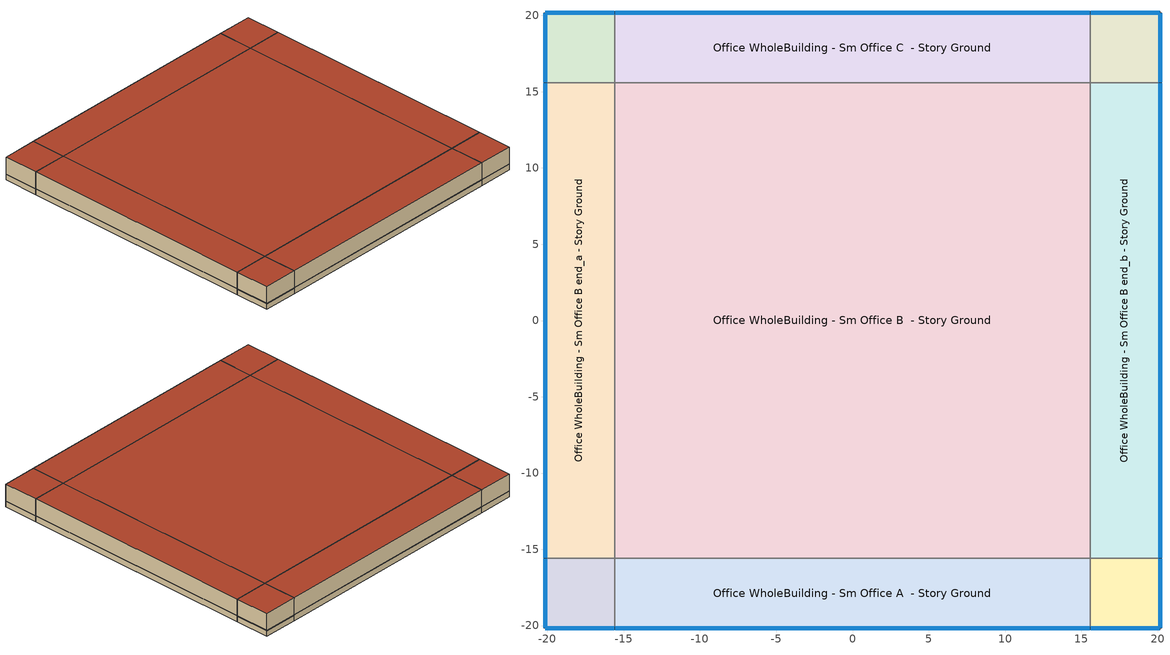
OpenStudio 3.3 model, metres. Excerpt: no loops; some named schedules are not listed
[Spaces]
Office WholeBuilding - Sm Office A end_a - Story Ground
 floor ground (Foundation F 126 Perim 914 Area 209): -20.16,-20.16 -20.16,-15.59 -15.59,-15.59 -15.59,-20.16 z0
 wall outside: -20.16,-15.59 -20.16,-20.16 -15.59,-20.16 z0:3.05
 wall to Office WholeBuilding - Sm Office B end_a - Story Ground: -15.59,-15.59 -20.16,-15.59 z0:3.05
 wall to Office WholeBuilding - Sm Office A  - Story Ground: -15.59,-20.16 -15.59,-15.59 z0:3.05
 window: -20.16,-15.61 -20.16,-20.14 / -20.14,-20.16 -15.61,-20.16 z0.76:0.79
 roof outside: -15.59,-20.16 -15.59,-15.59 -20.16,-15.59 -20.16,-20.16 z3.05
Office WholeBuilding - Sm Office B end_a - Story Ground
 floor ground (Foundation F 126 Perim 3118 Area 14254): -20.16,-15.59 -20.16,15.59 -15.59,15.59 -15.59,-15.59 z0
 wall outside: -20.16,15.59 -20.16,-15.59 z0:3.05
 wall to Office WholeBuilding - Sm Office C end_a - Story Ground: -15.59,15.59 -20.16,15.59 z0:3.05
 wall to Office WholeBuilding - Sm Office B  - Story Ground: -15.59,-15.59 -15.59,15.59 z0:3.05
 window: -20.16,15.56 -20.16,-15.56 z0.76:0.79
 roof outside: -15.59,-15.59 -15.59,15.59 -20.16,15.59 -20.16,-15.59 z3.05
Office WholeBuilding - Sm Office C end_a - Story Ground
 floor ground (Foundation F 126 Perim 914 Area 209): -20.16,15.59 -20.16,20.16 -15.59,20.16 -15.59,15.59 z0
 wall outside: -15.59,20.16 -20.16,20.16 -20.16,15.59 z0:3.05
 wall to Office WholeBuilding - Sm Office C  - Story Ground: -15.59,15.59 -15.59,20.16 z0:3.05
 window: -20.16,20.14 -20.16,15.61 / -15.61,20.16 -20.14,20.16 z0.76:0.79
 roof outside: -15.59,15.59 -15.59,20.16 -20.16,20.16 -20.16,15.59 z3.05
Office WholeBuilding - Sm Office A  - Story Ground
 floor ground (Foundation F 126 Perim 3118 Area 14254): -15.59,-20.16 -15.59,-15.59 15.59,-15.59 15.59,-20.16 z0
 wall outside: -15.59,-20.16 15.59,-20.16 z0:3.05
 wall to Office WholeBuilding - Sm Office B  - Story Ground: 15.59,-15.59 -15.59,-15.59 z0:3.05
 wall to Office WholeBuilding - Sm Office A end_b - Story Ground: 15.59,-20.16 15.59,-15.59 z0:3.05
 window: -15.56,-20.16 15.56,-20.16 z0.76:0.79
 roof outside: 15.59,-20.16 15.59,-15.59 -15.59,-15.59 -15.59,-20.16 z3.05
Office WholeBuilding - Sm Office B  - Story Ground
 floor ground (Foundation F 126 Perim 00 Area 97202): -15.59,-15.59 -15.59,15.59 15.59,15.59 15.59,-15.59 z0
 wall to Office WholeBuilding - Sm Office C  - Story Ground: 15.59,15.59 -15.59,15.59 z0:3.05
 wall to Office WholeBuilding - Sm Office B end_b - Story Ground: 15.59,-15.59 15.59,15.59 z0:3.05
 roof outside: 15.59,-15.59 15.59,15.59 -15.59,15.59 -15.59,-15.59 z3.05
Office WholeBuilding - Sm Office C  - Story Ground
 floor ground (Foundation F 126 Perim 3118 Area 14254): -15.59,15.59 -15.59,20.16 15.59,20.16 15.59,15.59 z0
 wall outside: 15.59,20.16 -15.59,20.16 z0:3.05
 wall to Office WholeBuilding - Sm Office C end_b - Story Ground: 15.59,15.59 15.59,20.16 z0:3.05
 window: 15.56,20.16 -15.56,20.16 z0.76:0.79
 roof outside: 15.59,15.59 15.59,20.16 -15.59,20.16 -15.59,15.59 z3.05
Office WholeBuilding - Sm Office A end_b - Story Ground
 floor ground (Foundation F 126 Perim 914 Area 209): 15.59,-20.16 15.59,-15.59 20.16,-15.59 20.16,-20.16 z0
 wall outside: 15.59,-20.16 20.16,-20.16 20.16,-15.59 z0:3.05
 wall to Office WholeBuilding - Sm Office B end_b - Story Ground: 20.16,-15.59 15.59,-15.59 z0:3.05
 window: 20.16,-20.14 20.16,-15.61 / 15.61,-20.16 20.14,-20.16 z0.76:0.79
 roof outside: 20.16,-20.16 20.16,-15.59 15.59,-15.59 15.59,-20.16 z3.05
Office WholeBuilding - Sm Office B end_b - Story Ground
 floor ground (Foundation F 126 Perim 3118 Area 14254): 15.59,-15.59 15.59,15.59 20.16,15.59 20.16,-15.59 z0
 wall outside: 20.16,-15.59 20.16,15.59 z0:3.05
 wall to Office WholeBuilding - Sm Office C end_b - Story Ground: 20.16,15.59 15.59,15.59 z0:3.05
 window: 20.16,-15.56 20.16,15.56 z0.76:0.79
 roof outside: 20.16,-15.59 20.16,15.59 15.59,15.59 15.59,-15.59 z3.05
Office WholeBuilding - Sm Office C end_b - Story Ground
 floor ground (Foundation F 126 Perim 914 Area 209): 15.59,15.59 15.59,20.16 20.16,20.16 20.16,15.59 z0
 wall outside: 20.16,15.59 20.16,20.16 15.59,20.16 z0:3.05
 window: 20.14,20.16 15.61,20.16 / 20.16,15.61 20.16,20.14 z0.76:0.79
 roof outside: 20.16,15.59 20.16,20.16 15.59,20.16 15.59,15.59 z3.05
[Site]
Memphis Intl Arpt_TN_USA: Latitude {deg}=35.06; Longitude {deg}=-89.99; Time Zone {hr}=-6; Elevation {m}=101; Terrain=City
[Site:WaterMainsTemperature]
Calculation Method=Correlation; Annual Average Outdoor Air Temperature {C}=17.1867; Maximum Difference In Monthly Average Outdoor Air Temperatures {deltaC}=25.21
[SizingPeriod:DesignDay] Barometric Pressure {Pa}=100118; Sky Clearness=0; Rain Indicator=No; Snow Indicator=No; Day of Month=21; Daylight Saving Time Indicator=No; Dry-Bulb Temperature Range Modifier Type=DefaultMultipliers
Name | Maximum Dry-Bulb Temperature {C} | Daily Dry-Bulb Temperature Range {deltaC} | Wind Speed {m/s} | Wind Direction {deg} | Month | Day Type | Humidity Condition Type | Wetbulb or DewPoint at Maximum Dry-Bulb {C} | Solar Model Indicator | ASHRAE Clear Sky Optical Depth for Beam Irradiance | ASHRAE Clear Sky Optical Depth for Diffuse Irradiance
Memphis Intl Arpt Ann Clg .4% Condns DB=>MWB 1 | 35.9 | 9.3 | 3.7 | 240 | 7 | SummerDesignDay | Wetbulb | 25.1 | ASHRAETau | 0.433 | 2.2
Memphis Intl Arpt Ann Clg .4% Condns WB=>MDB 1 | 33.1 | 9.3 | 3.7 | 240 | 7 | SummerDesignDay | Wetbulb | 26.7 | ASHRAETau | 0.433 | 2.2
Memphis Intl Arpt Ann Clg 1% Condns DB=>MWB 1 | 34.6 | 9.3 | 3.7 | 240 | 7 | SummerDesignDay | Wetbulb | 24.8 | ASHRAETau | 0.433 | 2.2
Memphis Intl Arpt Ann Clg 2% Condns DP=>MDB 1 | 29 | 9.3 | 3.7 | 240 | 7 | SummerDesignDay | Dewpoint | 23.9 | ASHRAETau | 0.433 | 2.2
Memphis Intl Arpt Ann Htg 99% Condns DB 1 | -5 | 0 | 4.2 | 0 | 1 | WinterDesignDay | Wetbulb | -5 | ASHRAEClearSky
[ClimateZones]
Climate Zone Institution Name 1=ASHRAE; Climate Zone Document Name 1=ANSI/ASHRAE Standard 169; Climate Zone Document Year 1=2006; Climate Zone Value 1=ASHRAE 169-2013-3A
[Building]
ComStock DOE Ref Pre-1980|SmallOffice: North Axis {deg}=315; Default Construction Set=ComStock DOE Ref Pre-1980 - Office - ASHRAE 169-2013-3A; Default Schedule Set=Building Default Schedule Set; Standards Building Type=Office
[Site:GroundTemperature:FCfactorMethod]
January Ground Temperature {C}=16; February Ground Temperature {C}=11.9; March Ground Temperature {C}=7.7; April Ground Temperature {C}=4; May Ground Temperature {C}=7.9; June Ground Temperature {C}=13.8; July Ground Temperature {C}=17.2; August Ground Temperature {C}=20.8; September Ground Temperature {C}=24.8; October Ground Temperature {C}=26.1; November Ground Temperature {C}=26.5; December Ground Temperature {C}=22.5
[Construction:FfactorGroundFloor] F-Factor {W/m-K}=1.26344
Name | Area {m2} | PerimeterExposed {m}
Foundation F 126 Perim 914 Area 209 | 20.9032 | 9.144
Foundation F 126 Perim 3118 Area 14254 | 142.542 | 31.1772
Foundation F 126 Perim 00 Area 97202 | 972.021 | 0
[DefaultConstructionSet]
ComStock DOE Ref Pre-1980 - Office - ASHRAE 169-2013-3A: Default Exterior Surface Constructions=Default Surface Constructions 1; Default Interior Surface Constructions=Default Surface Constructions 2; Default Ground Contact Surface Constructions=Default Surface Constructions 3; Default Exterior SubSurface Constructions=Default Sub Surface Constructions 1; Default Interior SubSurface Constructions=Default Sub Surface Constructions 2; Interior Partition Construction=Typical Interior Partition
[DefaultSurfaceConstructions]
Name | Floor Construction | Wall Construction | Roof Ceiling Construction
Default Surface Constructions 1 | Typical Insulated Exterior Mass Floor | Typical Insulated Exterior Mass Wall R-4.44 | Typical IEAD Roof R-10.0
Default Surface Constructions 2 | Typical Interior Floor | Typical Interior Wall | Typical Interior Ceiling
Default Surface Constructions 3 | Typical Insulated Carpeted 6in Slab Floor | Typical Insulated Basement Mass Wall
[Construction]
Typical Insulated Exterior Mass Floor: 4 in. Normalweight Concrete Floor, Typical Carpet Pad
Typical Insulated Exterior Mass Wall R-4.44: 1IN Stucco, 8IN CONCRETE HW RefBldg, Typical Insulation R-2.06, 1/2IN Gypsum
Typical IEAD Roof R-10.0: Roof Membrane, Typical Insulation R-8.88, Metal Roof Surface
Typical Interior Floor: 100mm Normalweight concrete floor, CP02 CARPET PAD
Typical Interior Wall: G01 13mm gypsum board, G01 13mm gypsum board
Typical Interior Ceiling: CP02 CARPET PAD, 100mm Normalweight concrete floor
Typical Insulated Carpeted 6in Slab Floor: 6 in. Normalweight Concrete Floor, Typical Carpet Pad
Typical Insulated Basement Mass Wall: 8 in. Concrete Block Basement Wall
U 1.22 SHGC 0.54 Simple Glazing Window U-1.22 SHGC 0.54: U 1.22 SHGC 0.54 Simple Glazing U-1.22 SHGC 0.54
U 1.22 SHGC 0.54 Simple Glazing Window U-1.22 SHGC 0.54 1: U 1.22 SHGC 0.54 Simple Glazing U-1.22 SHGC 0.54 1
Typical Insulated Metal Door: F08 Metal surface, Typical Insulation
U 0.88 SHGC 0.16 Sgl Ref-A-L Clr 6mm: REF A CLEAR LO 6MM
Typical Overhead Door: Typical Insulation
Typical Interior Window: Clear 3mm
Typical Interior Door; Typical Interior Partition: G05 25mm wood
[Material:NoMass] Roughness=Smooth; Thermal Absorptance=0.9; Solar Absorptance=0.7
Name | Thermal Resistance {m2-K/W} | Visible Absorptance
Typical Insulation R-2.06 | 0.362076 | 0.7
Typical Carpet Pad; CP02 CARPET PAD | 0.21648 | 0.8
Typical Insulation R-8.88 | 1.56434 | 0.7
Typical Insulation | 0.0282222 | 0.7
[Material] Thermal Absorptance=0.9
Name | Roughness | Thickness {m} | Conductivity {W/m-K} | Density {kg/m3} | Specific Heat {J/kg-K} | Solar Absorptance | Visible Absorptance
4 in. Normalweight Concrete Floor | MediumRough | 0.1016 | 2.31 | 2322 | 832 | 0.7 | 0.7
1IN Stucco | Smooth | 0.0253 | 0.6918 | 1858 | 837 | 0.7 | 0.92
8IN CONCRETE HW RefBldg | Rough | 0.2032 | 1.311 | 2240 | 836.8 | 0.7 | 0.7
1/2IN Gypsum | Smooth | 0.0127 | 0.16 | 784.9 | 830 | 0.4 | 0.4
Roof Membrane | VeryRough | 0.0095 | 0.16 | 1121.29 | 1460 | 0.7 | 0.7
Metal Roof Surface; F08 Metal surface | Smooth | 0.0008 | 45.28 | 7824 | 500 | 0.7 | 0.7
100mm Normalweight concrete floor | MediumRough | 0.1016 | 2.31045 | 2322 | 832.557 | 0.7 | 0.7
G01 13mm gypsum board | Smooth | 0.0127 | 0.160031 | 800.001 | 1090.73 | 0.7 | 0.5
6 in. Normalweight Concrete Floor | MediumRough | 0.1524 | 2.31 | 2322 | 832 | 0.7 | 0.7
8 in. Concrete Block Basement Wall | MediumRough | 0.2032 | 1.326 | 1842 | 912 | 0.7 | 0.7
G05 25mm wood | MediumSmooth | 0.0254 | 0.15 | 608 | 1630 | 0.5 | 0.5
[DefaultSubSurfaceConstructions]
Name | Fixed Window Construction | Operable Window Construction | Door Construction | Glass Door Construction | Overhead Door Construction | Tubular Daylight Dome Construction | Tubular Daylight Diffuser Construction
Default Sub Surface Constructions 1 | U 1.22 SHGC 0.54 Simple Glazing Window U-1.22 SHGC 0.54 | U 1.22 SHGC 0.54 Simple Glazing Window U-1.22 SHGC 0.54 1 | Typical Insulated Metal Door | U 0.88 SHGC 0.16 Sgl Ref-A-L Clr 6mm | Typical Overhead Door | Typical Interior Window | Typical Interior Window
Default Sub Surface Constructions 2 | Typical Interior Window | Typical Interior Window | Typical Interior Door
[WindowMaterial:SimpleGlazingSystem] U-Factor {W/m2-K}=6.92748; Solar Heat Gain Coefficient=0.54; Visible Transmittance=0.38
U 1.22 SHGC 0.54 Simple Glazing U-1.22 SHGC 0.54; U 1.22 SHGC 0.54 Simple Glazing U-1.22 SHGC 0.54 1
[WindowMaterial:Glazing] Optical Data Type=SpectralAverage; Infrared Transmittance at Normal Incidence=0; Front Side Infrared Hemispherical Emissivity=0.84; Conductivity {W/m-K}=0.9; Dirt Correction Factor for Solar and Visible Transmittance=1; Solar Diffusing=No
Name | Thickness {m} | Solar Transmittance at Normal Incidence | Front Side Solar Reflectance at Normal Incidence | Back Side Solar Reflectance at Normal Incidence | Visible Transmittance at Normal Incidence | Front Side Visible Reflectance at Normal Incidence | Back Side Visible Reflectance at Normal Incidence | Back Side Infrared Hemispherical Emissivity
REF A CLEAR LO 6MM | 0.006 | 0.066 | 0.341 | 0.493 | 0.08 | 0.41 | 0.37 | 0.4
Clear 3mm | 0.003 | 0.837 | 0.075 | 0.075 | 0.898 | 0.081 | 0.081 | 0.84
[SpaceType]
Office WholeBuilding - Sm Office - ComStock DOE Ref Pre-1980: Default Schedule Set=Office WholeBuilding - Sm Office Schedule Set; Design Specification Outdoor Air Object=Office WholeBuilding - Sm Office Ventilation; Standards Building Type=Office; Standards Space Type=WholeBuilding - Sm Office
[BuildingStory]
Story Ground: Nominal Z Coordinate {m}=0; Nominal Floor to Floor Height {m}=3.048
[Space] Space Type=Office WholeBuilding - Sm Office - ComStock DOE Ref Pre-1980; Building Story=Story Ground
Name | Thermal Zone
Office WholeBuilding - Sm Office A end_a - Story Ground | Zone Office WholeBuilding - Sm Office A end_a - Story Ground
Office WholeBuilding - Sm Office B end_a - Story Ground | Zone Office WholeBuilding - Sm Office B end_a - Story Ground
Office WholeBuilding - Sm Office C end_a - Story Ground | Zone Office WholeBuilding - Sm Office C end_a - Story Ground
Office WholeBuilding - Sm Office A  - Story Ground | Zone Office WholeBuilding - Sm Office A  - Story Ground
Office WholeBuilding - Sm Office B  - Story Ground | Zone Office WholeBuilding - Sm Office B  - Story Ground
Office WholeBuilding - Sm Office C  - Story Ground | Zone Office WholeBuilding - Sm Office C  - Story Ground
Office WholeBuilding - Sm Office A end_b - Story Ground | Zone Office WholeBuilding - Sm Office A end_b - Story Ground
Office WholeBuilding - Sm Office B end_b - Story Ground | Zone Office WholeBuilding - Sm Office B end_b - Story Ground
Office WholeBuilding - Sm Office C end_b - Story Ground | Zone Office WholeBuilding - Sm Office C end_b - Story Ground
[ThermalZone] Multiplier=1; Use Ideal Air Loads=No
Name | Thermostat
Zone Office WholeBuilding - Sm Office A end_a - Story Ground | Office WholeBuilding - Sm Office - ComStock DOE Ref Pre-1980 Thermostat 1
Zone Office WholeBuilding - Sm Office B end_a - Story Ground | Office WholeBuilding - Sm Office - ComStock DOE Ref Pre-1980 Thermostat 4
Zone Office WholeBuilding - Sm Office C end_a - Story Ground | Office WholeBuilding - Sm Office - ComStock DOE Ref Pre-1980 Thermostat 7
Zone Office WholeBuilding - Sm Office A  - Story Ground | Office WholeBuilding - Sm Office - ComStock DOE Ref Pre-1980 Thermostat
Zone Office WholeBuilding - Sm Office B  - Story Ground | Office WholeBuilding - Sm Office - ComStock DOE Ref Pre-1980 Thermostat 3
Zone Office WholeBuilding - Sm Office C  - Story Ground | Office WholeBuilding - Sm Office - ComStock DOE Ref Pre-1980 Thermostat 6
Zone Office WholeBuilding - Sm Office A end_b - Story Ground | Office WholeBuilding - Sm Office - ComStock DOE Ref Pre-1980 Thermostat 2
Zone Office WholeBuilding - Sm Office B end_b - Story Ground | Office WholeBuilding - Sm Office - ComStock DOE Ref Pre-1980 Thermostat 5
Zone Office WholeBuilding - Sm Office C end_b - Story Ground | Office WholeBuilding - Sm Office - ComStock DOE Ref Pre-1980 Thermostat 8
[People:Definition]
Office WholeBuilding - Sm Office People Definition: Number of People Calculation Method=People/Area; People per Space Floor Area {person/m2}=0.0538196; Fraction Radiant=0.3
[People]
Office WholeBuilding - Sm Office People: People Definition=Office WholeBuilding - Sm Office People Definition; Space or SpaceType=Office WholeBuilding - Sm Office - ComStock DOE Ref Pre-1980; Work Efficiency Schedule=Work Efficiency Schedule; Clothing Insulation Schedule=Clothing Schedule; Air Velocity Schedule=Air Velocity Schedule; Multiplier=1
[Lights:Definition] Design Level Calculation Method=Watts/Area; Fraction Visible=0.2; Return Air Fraction=0
Name | Watts per Space Floor Area {W/m2} | Fraction Radiant
Office WholeBuilding - Sm Office - ComStock DOE Ref Pre-1980 General Lights Definition | 5.0993 | 0.31
Office WholeBuilding - Sm Office - ComStock DOE Ref Pre-1980 Wall Wash Lights Definition | 3.64317 | 0.125
[ElectricEquipment:Definition]
Office WholeBuilding - Sm Office Elec Equip Definition: Design Level Calculation Method=Watts/Area; Watts per Space Floor Area {W/m2}=10.7639; Fraction Latent=0; Fraction Radiant=0.5; Fraction Lost=0
[ElectricEquipment]
Office WholeBuilding - Sm Office Elec Equip: Electric Equipment Definition=Office WholeBuilding - Sm Office Elec Equip Definition; Space or SpaceType=Office WholeBuilding - Sm Office - ComStock DOE Ref Pre-1980
[DesignSpecification:OutdoorAir]
Office WholeBuilding - Sm Office Ventilation: Outdoor Air Method=Sum; Outdoor Air Flow per Person {m3/s-person}=0.00943895
[DefaultScheduleSet]
Name | Number of People Schedule | People Activity Level Schedule | Lighting Schedule | Electric Equipment Schedule | Infiltration Schedule | Hours of Operation Schedule
Office WholeBuilding - Sm Office Schedule Set | Small Office Bldg Occ | Small Office Activity | Office BLDG_LIGHT_EndUseData | Office BLDG_EQUIP_EndUseData | Small Office Infil Quarter On
Building Default Schedule Set |  |  |  |  |  | Building Hours of Operation NonResidential
[SpaceInfiltration:DesignFlowRate] Schedule=Always On Discrete; Design Flow Rate Calculation Method=Flow/ExteriorArea; Constant Term Coefficient=0; Temperature Term Coefficient=0; Velocity Term Coefficient=0.224; Velocity Squared Term Coefficient=0
Name | Space or SpaceType | Flow per Exterior Surface Area {m3/s-m2}
Office WholeBuilding - Sm Office A  - Story Ground Infiltration | Office WholeBuilding - Sm Office A  - Story Ground | 0.000410093
Office WholeBuilding - Sm Office A end_a - Story Ground Infiltration | Office WholeBuilding - Sm Office A end_a - Story Ground | 0.000585847
Office WholeBuilding - Sm Office A end_b - Story Ground Infiltration | Office WholeBuilding - Sm Office A end_b - Story Ground | 0.000585847
Office WholeBuilding - Sm Office B end_a - Story Ground Infiltration | Office WholeBuilding - Sm Office B end_a - Story Ground | 0.000410093
Office WholeBuilding - Sm Office B end_b - Story Ground Infiltration | Office WholeBuilding - Sm Office B end_b - Story Ground | 0.000410093
Office WholeBuilding - Sm Office C  - Story Ground Infiltration | Office WholeBuilding - Sm Office C  - Story Ground | 0.000410093
Office WholeBuilding - Sm Office C end_a - Story Ground Infiltration | Office WholeBuilding - Sm Office C end_a - Story Ground | 0.000585847
Office WholeBuilding - Sm Office C end_b - Story Ground Infiltration | Office WholeBuilding - Sm Office C end_b - Story Ground | 0.000585847
[Exterior:Lights:Definition]
Name | Design Level {W}
Parking Areas and Drives Def (W/ft^2) | 0.18
Building Facades Def (W/ft^2) | 0.25
Main Entries Def (W/ft) | 30
Other Doors Def (W/ft) | 25
[Exterior:Lights] Schedule=Always On Discrete; Control Option=AstronomicalClock
Name | Exterior Lights Definition | Multiplier
Parking Areas and Drives | Parking Areas and Drives Def (W/ft^2) | 28350
Building Facades | Building Facades Def (W/ft^2) | 5291.5
Main Entries | Main Entries Def (W/ft) | 28
Other Doors | Other Doors Def (W/ft) | 14
[ThermostatSetpoint:DualSetpoint] Heating Setpoint Temperature Schedule=Small Office HtgSetp; Cooling Setpoint Temperature Schedule=Small Office ClgSetp
Office WholeBuilding - Sm Office - ComStock DOE Ref Pre-1980 Thermostat; Office WholeBuilding - Sm Office - ComStock DOE Ref Pre-1980 Thermostat 1; Office WholeBuilding - Sm Office - ComStock DOE Ref Pre-1980 Thermostat 2; Office WholeBuilding - Sm Office - ComStock DOE Ref Pre-1980 Thermostat 3; Office WholeBuilding - Sm Office - ComStock DOE Ref Pre-1980 Thermostat 4; Office WholeBuilding - Sm Office - ComStock DOE Ref Pre-1980 Thermostat 5; Office WholeBuilding - Sm Office - ComStock DOE Ref Pre-1980 Thermostat 6; Office WholeBuilding - Sm Office - ComStock DOE Ref Pre-1980 Thermostat 7; Office WholeBuilding - Sm Office - ComStock DOE Ref Pre-1980 Thermostat 8
[AvailabilityManager:NightCycle] Applicability Schedule=Always On Discrete; Control Type=CycleOnAny; Thermostat Tolerance {deltaC}=1; Cycling Run Time {s}=1800
Availability Manager Night Cycle 1; Availability Manager Night Cycle 2; Availability Manager Night Cycle 3; Availability Manager Night Cycle 4; Availability Manager Night Cycle 5; Availability Manager Night Cycle 6; Availability Manager Night Cycle 7; Availability Manager Night Cycle 8; Availability Manager Night Cycle 9
[Lights] Space or SpaceType=Office WholeBuilding - Sm Office - ComStock DOE Ref Pre-1980; Fraction Replaceable=1
Name | Lights Definition
Office WholeBuilding - Sm Office - ComStock DOE Ref Pre-1980 General Lighting | Office WholeBuilding - Sm Office - ComStock DOE Ref Pre-1980 General Lights Definition
Office WholeBuilding - Sm Office - ComStock DOE Ref Pre-1980 Wall Wash Lighting | Office WholeBuilding - Sm Office - ComStock DOE Ref Pre-1980 Wall Wash Lights Definition
[Schedule:Ruleset]
Name | Default Day Schedule | Summer Design Day Schedule | Winter Design Day Schedule
Clothing Schedule | Clothing Schedule Default Winter Clothes
Air Velocity Schedule | Air Velocity Schedule Default
Work Efficiency Schedule | Work Efficiency Schedule Default
Small Office Bldg Occ | Small Office Bldg Occ Default | Small Office Bldg Occ Summer Design Day | Small Office Bldg Occ Winter Design Day
Small Office Activity | Small Office Activity Default | Small Office Activity Summer Design Day | Small Office Activity Winter Design Day
Office BLDG_LIGHT_EndUseData | Office BLDG_LIGHT_EndUseData Default | Office BLDG_LIGHT_EndUseData Summer Design Day | Office BLDG_LIGHT_EndUseData Winter Design Day
Office BLDG_EQUIP_EndUseData | Office BLDG_EQUIP_EndUseData Default | Office BLDG_EQUIP_EndUseData Summer Design Day | Office BLDG_EQUIP_EndUseData Winter Design Day
Small Office Infil Quarter On | Small Office Infil Quarter On Default | Small Office Infil Quarter On Summer Design Day | Small Office Infil Quarter On Winter Design Day
Small Office HtgSetp | Small Office HtgSetp Default | Small Office HtgSetp Summer Design Day | Small Office HtgSetp Winter Design Day
Small Office ClgSetp | Small Office ClgSetp Default | Small Office ClgSetp Summer Design Day | Small Office ClgSetp Winter Design Day
Building Hours of Operation NonResidential | Building Hours of Operation NonResidential Default | Building Hours of Operation NonResidential Summer Design Day | Building Hours of Operation NonResidential Winter Design Day
[Schedule:Day]
Clothing Schedule Default Winter Clothes; Office BLDG_LIGHT_EndUseData Summer Design Day; Office BLDG_EQUIP_EndUseData Summer Design Day; Small Office Infil Quarter On Sun Day; Building Hours of Operation NonResidential Winter Design Day; Building Hours of Operation NonResidential Summer Design Day: 24, 0, 1
Clothing Schedule Summer Clothes: 24, 0, 0.5
Air Velocity Schedule Default: 24, 0, 0.2
Work Efficiency Schedule Default; Small Office Bldg Occ Winter Design Day; Office BLDG_LIGHT_EndUseData Winter Design Day; Office BLDG_EQUIP_EndUseData Winter Design Day: 24, 0, 0
Small Office Bldg Occ Default: Yes, 0, 5, 0.0266667, 0, 15, 0.025, 0, 25, 0.0233333, 0, 35, 0.0216667, 0, 45, 0.02, 0, 55, 0.0183333, 1, 5, 0.0166667, 1, 15, 0.015, 1, 25, 0.0133333, 1, 35, 0.0116667, 1, 45, 0.01, 1, 55, 0.00833333, 2, 5, 0.00666667, 2, 15, 0.005, 2, 25, 0.00333333, 2, 35, 0.00166667, 2, 45, 0, 6, 15, 0, 6, 25, 0.0166667, 6, 35, 0.0333333, 6, 45, 0.05, 6, 55, 0.0666667, 7, 5, 0.0833333, 7, 15, 0.1, 7, 25, 0.116667, 7, 35, 0.133333, 7, 45, 0.15, 7, 55, 0.166667, 8, 5, 0.183333, 8, 15, 0.2, 8, 24, 0.325, 8, 34, 0.45, 8, 44, 0.575, 8, 54, 0.7, 9, 4, 0.825, 9, 14, 0.95, 9, 15, 0.95, 11, 45, 0.95, 11, 54, 0.875, 12, 4, 0.8, 12, 14, 0.725, 12, 24, 0.65, 12, 34, 0.575, 12, 44, 0.5, 12, 45, 0.5, 12, 54, 0.575, 13, 4, 0.65, 13, 14, 0.725, 13, 24, 0.8, 13, 34, 0.875, 13, 44, 0.95, 13, 45, 0.95, 16, 15, 0.95, 16, 25, 0.841667, 16, 35, 0.733333, 16, 45, 0.625, 16, 55, 0.516667, 17, 5, 0.408333, 17, 15, 0.3, 17, 25, 0.266667, 17, 35, 0.233333, 17, 45, 0.2, 17, 55, 0.166667, 18, 5, 0.133333, 18, 15, 0.1, 18, 45, 0.1, 18, 55, 0.0958333, 19, 5, 0.0916667, 19, 15, 0.0875, 19, 25, 0.0833333, 19, 35, 0.0791667, 19, 45, 0.075, 19, 55, 0.0708333, 20, 5, 0.0666667, 20, 15, 0.0625, 20, 25, 0.0583333, 20, 35, 0.0541667, 20, 45, 0.05, 21, 45, 0.05, 21, 55, 0.0483333, 22, 5, 0.0466667, 22, 15, 0.045, 22, 25, 0.0433333, 22, 35, 0.0416667, 22, 45, 0.04, 22, 55, 0.0383333, 23, 5, 0.0366667, 23, 15, 0.035, 23, 25, 0.0333333, 23, 35, 0.0316667, 23, 45, 0.03, 23, 55, 0.0283333, 24, 0, 0.0266667
Small Office Bldg Occ Sat Day: Yes, 7, 45, 0, 7, 55, 0.00833333, 8, 5, 0.0166667, 8, 15, 0.025, 8, 24, 0.0333333, 8, 34, 0.0416667, 8, 44, 0.05, 8, 54, 0.0583333, 9, 4, 0.0666667, 9, 14, 0.075, 9, 24, 0.0833333, 9, 34, 0.0916667, 9, 44, 0.1, 9, 45, 0.1, 9, 54, 0.233333, 10, 0, 0.3, 11, 0, 0.3, 11, 9, 0.290805, 11, 19, 0.281609, 11, 29, 0.272414, 11, 39, 0.263218, 11, 49, 0.254023, 11, 59, 0.244828, 12, 9, 0.235632, 12, 19, 0.226437, 12, 29, 0.217241, 12, 39, 0.208046, 12, 49, 0.198851, 12, 59, 0.189655, 13, 9, 0.18046, 13, 19, 0.171264, 13, 29, 0.162069, 13, 39, 0.152874, 13, 49, 0.143678, 13, 59, 0.134483, 14, 9, 0.125287, 14, 19, 0.116092, 14, 29, 0.106897, 14, 37, 0.1, 14, 47, 0.0954023, 14, 57, 0.0908046, 15, 7, 0.0862069, 15, 17, 0.0816092, 15, 27, 0.0770115, 15, 37, 0.0724138, 15, 47, 0.0678161, 15, 57, 0.0632184, 16, 7, 0.0586207, 16, 17, 0.054023, 16, 27, 0.0494253, 16, 37, 0.0448276, 16, 47, 0.0402299, 16, 57, 0.0356322, 17, 7, 0.0310345, 17, 17, 0.0264368, 17, 27, 0.0218391, 17, 37, 0.0172414, 17, 47, 0.0126437, 17, 57, 0.00804598, 18, 7, 0.00344828, 18, 15, 0, 24, 0, 0
Small Office Bldg Occ Summer Design Day: 6, 0, 0, 22, 0, 1, 24, 0, 0.05
Small Office Bldg Occ WntrDsn|Sun Day: Yes, 8, 45, 0, 24, 0, 0
Small Office Activity Default; autogen Small Office Activity 0_day_sch; autogen Small Office Activity 1_day_sch: Yes, 24, 0, 120
Small Office Activity Winter Design Day; Small Office Activity Summer Design Day: 24, 0, 120
Office BLDG_LIGHT_EndUseData Default: Yes, 0, 5, 0.0430054, 0, 15, 0.0425752, 0, 25, 0.0418603, 0, 35, 0.0411455, 0, 45, 0.0404307, 0, 55, 0.0397159, 1, 5, 0.0390011, 1, 15, 0.0382863, 1, 25, 0.0375715, 1, 35, 0.0368567, 1, 45, 0.0361419, 1, 55, 0.035427, 2, 5, 0.0347122, 2, 15, 0.0339974, 2, 24, 0.0342502, 2, 34, 0.0345029, 2, 44, 0.0347557, 2, 54, 0.0350084, 3, 4, 0.0352612, 3, 14, 0.0355139, 3, 15, 0.0355139, 3, 24, 0.0367953, 3, 34, 0.0380766, 3, 44, 0.039358, 3, 54, 0.0406393, 4, 4, 0.0419207, 4, 15, 0.043202, 4, 25, 0.0421597, 4, 35, 0.0411173, 4, 45, 0.040075, 4, 55, 0.0390327, 5, 5, 0.0379903, 5, 15, 0.036948, 5, 25, 0.0370792, 5, 35, 0.0372103, 5, 45, 0.0373415, 5, 55, 0.0374727, 6, 5, 0.0376039, 6, 15, 0.037735, 6, 25, 0.0419384, 6, 35, 0.0461417, 6, 45, 0.050345, 6, 55, 0.0545484, 7, 5, 0.0587517, 7, 15, 0.0629551, 7, 25, 0.0723684, 7, 35, 0.0817818, 7, 45, 0.0911952, 7, 55, 0.100609, 8, 5, 0.110022, 8, 15, 0.119435, 8, 24, 0.152559, 8, 34, 0.185683, 8, 44, 0.218807, 8, 54, 0.251931, 9, 4, 0.285055, 9, 14, 0.318179, 9, 15, 0.318179, 9, 24, 0.339711, 9, 34, 0.361244, 9, 44, 0.382776, 9, 54, 0.404309, 10, 4, 0.425841, 10, 14, 0.447374, 10, 15, 0.447374, 10, 24, 0.453912, 10, 34, 0.460451, 10, 44, 0.466989, 10, 54, 0.473528, 11, 4, 0.480067, 11, 14, 0.486605, 11, 15, 0.486605, 11, 24, 0.48787, 11, 34, 0.489135, 11, 44, 0.4904, 11, 45, 0.4904, 11, 54, 0.487411, 12, 4, 0.484423, 12, 14, 0.481434, 12, 24, 0.478445, 12, 34, 0.475457, 12, 44, 0.472468, 12, 45, 0.472468, 12, 54, 0.467816, 13, 4, 0.463165, 13, 14, 0.458513, 13, 24, 0.453861, 13, 34, 0.44921, 13, 44, 0.444558, 13, 45, 0.444558, 13, 54, 0.446809, 14, 4, 0.44906, 14, 14, 0.451311, 14, 24, 0.453563, 14, 34, 0.455814, 14, 44, 0.458065, 14, 45, 0.458065, 14, 54, 0.455549, 15, 4, 0.453034, 15, 14, 0.450518, 15, 24, 0.448003, 15, 34, 0.445487, 15, 44, 0.442971, 15, 45, 0.442971, 15, 54, 0.420887, 16, 4, 0.398802, 16, 15, 0.376717, 16, 25, 0.344383, 16, 35, 0.312049, 16, 45, 0.279715, 16, 55, 0.24738, 17, 5, 0.215046, 17, 15, 0.182712, 17, 25, 0.167377, 17, 35, 0.152042, 17, 45, 0.136707, 17, 55, 0.121372, 18, 5, 0.106037, 18, 15, 0.0907015, 18, 25, 0.0866046, 18, 35, 0.0825078, 18, 45, 0.0784109, 18, 55, 0.0743141, 19, 5, 0.0702172, 19, 15, 0.0661204, 19, 25, 0.065642, 19, 35, 0.0651636, 19, 45, 0.0646852, 19, 55, 0.0642068, 20, 5, 0.0637284, 20, 15, 0.0632501, 20, 25, 0.0633488, 20, 35, 0.0634475, 20, 45, 0.0635462, 20, 55, 0.0636449, 21, 5, 0.0637436, 21, 15, 0.0638424, 21, 25, 0.0637902, 21, 35, 0.0637381, 21, 45, 0.0636859, 21, 55, 0.0636337, 22, 5, 0.0635816, 22, 15, 0.0635294, 22, 25, 0.0604673, 22, 35, 0.0574052, 22, 45, 0.0543431, 22, 55, 0.051281, 23, 5, 0.0482189, 23, 15, 0.0451568, 23, 25, 0.0447266, 23, 35, 0.0442963, 23, 45, 0.043866, 23, 55, 0.0434357, 24, 0, 0.0430054
Office BLDG_LIGHT_EndUseData Sat Day: Yes, 0, 5, 0.0590101, 0, 15, 0.0586009, 0, 25, 0.0581917, 0, 35, 0.0577825, 0, 45, 0.0573733, 0, 55, 0.0569641, 1, 5, 0.0565549, 1, 15, 0.0561457, 1, 25, 0.0557365, 1, 35, 0.0553273, 1, 45, 0.0549181, 1, 55, 0.0545089, 2, 5, 0.0540997, 2, 15, 0.0536905, 2, 24, 0.0520864, 2, 34, 0.0504824, 2, 44, 0.0488784, 2, 54, 0.0472743, 3, 4, 0.0456703, 3, 14, 0.0440663, 3, 15, 0.0440663, 3, 24, 0.0441285, 3, 34, 0.0441907, 3, 44, 0.044253, 3, 54, 0.0443152, 4, 4, 0.0443775, 4, 15, 0.0444397, 4, 25, 0.0438753, 4, 35, 0.0433109, 4, 45, 0.0427465, 4, 55, 0.0421822, 5, 5, 0.0416178, 5, 15, 0.0410534, 5, 25, 0.0414933, 5, 35, 0.0419332, 5, 45, 0.0423731, 5, 55, 0.042813, 6, 5, 0.0432529, 6, 15, 0.0436928, 6, 25, 0.0433674, 6, 35, 0.043042, 6, 45, 0.0427165, 6, 55, 0.0423911, 7, 5, 0.0420657, 7, 15, 0.0417403, 7, 25, 0.0418434, 7, 35, 0.0419465, 7, 45, 0.0420497, 7, 55, 0.0421528, 8, 5, 0.042256, 8, 15, 0.0423591, 8, 24, 0.0437415, 8, 34, 0.045124, 8, 44, 0.0465064, 8, 54, 0.0478888, 9, 4, 0.0492712, 9, 14, 0.0506537, 9, 15, 0.0506537, 9, 24, 0.0497781, 9, 34, 0.0489024, 9, 44, 0.0480268, 9, 54, 0.0471512, 10, 4, 0.0462756, 10, 14, 0.0454, 10, 15, 0.0454, 10, 24, 0.0473368, 10, 34, 0.0492737, 10, 44, 0.0512105, 10, 52, 0.0526632, 11, 2, 0.0739389, 11, 12, 0.0796733, 11, 22, 0.0854077, 11, 30, 0.0897084, 13, 30, 0.0897084, 13, 39, 0.0883143, 13, 49, 0.0869202, 13, 59, 0.0855261, 14, 7, 0.0844805, 14, 17, 0.0698179, 14, 27, 0.0691679, 14, 37, 0.068518, 14, 45, 0.0680305, 14, 54, 0.0680087, 15, 4, 0.0679869, 15, 14, 0.0679652, 15, 24, 0.0679434, 15, 34, 0.0679217, 15, 44, 0.0678999, 15, 45, 0.0678999, 15, 54, 0.0672118, 16, 4, 0.0665236, 16, 15, 0.0658355, 16, 25, 0.0651473, 16, 35, 0.0644592, 16, 45, 0.063771, 16, 55, 0.0639224, 17, 5, 0.0640737, 17, 15, 0.064225, 17, 25, 0.0643763, 17, 35, 0.0645277, 17, 45, 0.064679, 17, 55, 0.0645418, 18, 5, 0.0644046, 18, 15, 0.0642674, 18, 25, 0.0641302, 18, 35, 0.063993, 18, 45, 0.0638558, 18, 55, 0.0638407, 19, 5, 0.0638256, 19, 15, 0.0638105, 19, 25, 0.0637954, 19, 35, 0.0637803, 19, 45, 0.0637652, 19, 55, 0.0637675, 20, 5, 0.0637697, 20, 15, 0.063772, 20, 25, 0.0637742, 20, 35, 0.0637765, 20, 45, 0.0637787, 20, 55, 0.0639387, 21, 5, 0.0640988, 21, 15, 0.0642588, 21, 25, 0.0644188, 21, 35, 0.0645789, 21, 45, 0.0647389, 21, 55, 0.0643297, 22, 5, 0.0639205, 22, 15, 0.0635113, 22, 25, 0.0631021, 22, 35, 0.0626929, 22, 45, 0.0622837, 22, 55, 0.0618745, 23, 5, 0.0614653, 23, 15, 0.0610561, 23, 25, 0.0606469, 23, 35, 0.0602377, 23, 45, 0.0598285, 23, 55, 0.0594193, 24, 0, 0.0590101
Office BLDG_LIGHT_EndUseData Sun Day: Yes, 0, 5, 0.0617826, 0, 10, 0.0421116, 0, 15, 0.0613513, 0, 20, 0.0421308, 0, 24, 0.0617463, 0, 30, 0.0421501, 0, 34, 0.0621414, 0, 40, 0.0421693, 0, 44, 0.0625364, 0, 49, 0.0421886, 0, 54, 0.0629314, 0, 59, 0.0422078, 1, 4, 0.0633264, 1, 9, 0.042227, 1, 15, 0.0637214, 1, 19, 0.0422463, 1, 25, 0.0618824, 1, 30, 0.0422655, 1, 35, 0.0600434, 1, 40, 0.0422848, 1, 45, 0.0582044, 1, 50, 0.042304, 1, 55, 0.0563654, 2, 0, 0.0423232, 2, 5, 0.0545263, 2, 9, 0.0423425, 2, 15, 0.0526873, 2, 19, 0.0423617, 2, 24, 0.0534511, 2, 29, 0.042381, 2, 34, 0.0542149, 2, 39, 0.0424002, 2, 44, 0.0549787, 2, 49, 0.0424194, 2, 54, 0.0557425, 2, 59, 0.0424387, 3, 4, 0.0565063, 3, 9, 0.0424579, 3, 14, 0.0572701, 3, 15, 0.0572701, 3, 19, 0.0424772, 3, 24, 0.0582832, 3, 29, 0.0424964, 3, 34, 0.0592963, 3, 39, 0.0425156, 3, 44, 0.0603094, 3, 49, 0.0425349, 3, 54, 0.0613225, 3, 59, 0.0425541, 4, 4, 0.0623356, 4, 9, 0.0425734, 4, 15, 0.0633487, 4, 19, 0.0425926, 4, 25, 0.0634071, 4, 29, 0.0426118, 4, 35, 0.0634654, 4, 39, 0.0426311, 4, 45, 0.0635237, 4, 49, 0.0426503, 4, 55, 0.063582, 5, 0, 0.0426696, 5, 5, 0.0636404, 5, 10, 0.0426888, 5, 15, 0.0636987, 5, 20, 0.042708, 5, 25, 0.0637224, 5, 30, 0.0427273, 5, 35, 0.063746, 5, 40, 0.0427465, 5, 45, 0.0637697, 5, 50, 0.0427658, 5, 55, 0.0637934, 6, 0, 0.042785, 6, 5, 0.063817, 6, 10, 0.0428043, 6, 15, 0.0638407, 6, 20, 0.0428235, 6, 25, 0.063842, 6, 30, 0.0428427, 6, 35, 0.0638432, 6, 40, 0.042862, 6, 45, 0.0638445, 6, 50, 0.0428812, 6, 55, 0.0638457, 7, 0, 0.0429005, 7, 5, 0.063847, 7, 10, 0.0429197, 7, 15, 0.0638483, 7, 20, 0.0429389, 7, 25, 0.0606491, 7, 30, 0.0429582, 7, 35, 0.0574499, 7, 40, 0.0429774, 7, 45, 0.0542507, 7, 50, 0.0429967, 7, 55, 0.0510515, 8, 0, 0.0430159, 8, 5, 0.0478523, 8, 10, 0.0430351, 8, 15, 0.0446531, 8, 20, 0.0430544, 8, 24, 0.0446798, 8, 30, 0.0430736, 8, 34, 0.0447064, 8, 40, 0.0430929, 8, 44, 0.0447331, 8, 50, 0.0431121, 8, 54, 0.0447598, 9, 0, 0.0431313, 9, 4, 0.0447865, 9, 10, 0.0431506, 9, 14, 0.0448131, 9, 15, 0.0448131, 9, 20, 0.0431698, 9, 24, 0.0445686, 9, 30, 0.0431891, 9, 34, 0.0443241, 9, 39, 0.0432083, 9, 44, 0.0440796, 9, 49, 0.0432275, 9, 54, 0.0438351, 9, 59, 0.0432468, 10, 4, 0.0435906, 10, 9, 0.043266, 10, 14, 0.043346, 10, 15, 0.043346, 10, 19, 0.0432853, 10, 29, 0.0433045, 10, 39, 0.0433237, 10, 49, 0.043343, 10, 59, 0.0433622, 11, 9, 0.0433815, 11, 19, 0.0434007, 11, 29, 0.0434199, 11, 39, 0.0434392, 11, 49, 0.0434584, 11, 59, 0.0434777, 12, 9, 0.0434969, 12, 19, 0.0435162, 12, 29, 0.0435354, 12, 39, 0.0435546, 12, 49, 0.0435739, 12, 59, 0.0435931, 13, 9, 0.0436124, 13, 19, 0.0436316, 13, 29, 0.0436508, 13, 39, 0.0436701, 13, 49, 0.0436893, 13, 59, 0.0437086, 14, 9, 0.0437278, 14, 19, 0.043747, 14, 29, 0.0437663, 14, 39, 0.0437855, 14, 49, 0.0438048, 14, 59, 0.043824, 15, 9, 0.0438432, 15, 15, 0.0438529, 15, 24, 0.0440351, 15, 34, 0.0442174, 15, 44, 0.0443997, 15, 54, 0.044582, 16, 4, 0.0447642, 16, 15, 0.0449465, 16, 25, 0.0445019, 16, 35, 0.0440574, 16, 45, 0.0436128, 16, 55, 0.0431682, 17, 5, 0.0427236, 17, 15, 0.0422791, 17, 25, 0.0423991, 17, 35, 0.0425191, 17, 45, 0.0426392, 17, 55, 0.0427592, 18, 5, 0.0428792, 18, 15, 0.0429993, 18, 25, 0.0434572, 18, 35, 0.0439151, 18, 45, 0.044373, 18, 55, 0.0448309, 19, 5, 0.0452888, 19, 15, 0.0457468, 19, 25, 0.0487933, 19, 35, 0.0518399, 19, 45, 0.0548864, 19, 55, 0.057933, 20, 5, 0.0609796, 20, 15, 0.0640261, 20, 25, 0.0639004, 20, 35, 0.0637747, 20, 45, 0.063649, 20, 55, 0.0635233, 21, 5, 0.0633976, 21, 15, 0.0632719, 21, 25, 0.0632743, 21, 35, 0.0632767, 21, 45, 0.063279, 21, 55, 0.0632814, 22, 5, 0.0632838, 22, 15, 0.0632862, 22, 25, 0.0633949, 22, 35, 0.0635037, 22, 45, 0.0636125, 22, 55, 0.0637212, 23, 5, 0.06383, 23, 15, 0.0639388, 23, 25, 0.0635075, 23, 35, 0.0630763, 23, 45, 0.062645, 23, 55, 0.0622138, 24, 0, 0.0617826
Office BLDG_EQUIP_EndUseData Default: Yes, 0, 5, 0.552915, 0, 15, 0.5397, 0, 25, 0.543108, 0, 35, 0.546517, 0, 45, 0.549925, 0, 55, 0.553333, 1, 5, 0.556742, 1, 15, 0.56015, 1, 25, 0.563558, 1, 35, 0.566967, 1, 45, 0.570375, 1, 55, 0.573783, 2, 5, 0.577192, 2, 15, 0.5806, 2, 24, 0.580533, 2, 34, 0.580467, 2, 44, 0.5804, 2, 54, 0.580333, 3, 4, 0.580267, 3, 14, 0.5802, 3, 15, 0.5802, 3, 24, 0.57735, 3, 34, 0.5745, 3, 44, 0.57165, 3, 54, 0.5688, 4, 4, 0.56595, 4, 15, 0.5631, 4, 25, 0.560417, 4, 35, 0.557733, 4, 45, 0.55505, 4, 55, 0.552367, 5, 5, 0.549683, 5, 15, 0.547, 5, 25, 0.545383, 5, 35, 0.543767, 5, 45, 0.54215, 5, 55, 0.540533, 6, 5, 0.538917, 6, 15, 0.5373, 6, 25, 0.537517, 6, 35, 0.537733, 6, 45, 0.53795, 6, 55, 0.538167, 7, 5, 0.538383, 7, 15, 0.5386, 7, 25, 0.5485, 7, 35, 0.5584, 7, 45, 0.5683, 7, 55, 0.5782, 8, 5, 0.5881, 8, 15, 0.598, 8, 24, 0.612533, 8, 34, 0.627067, 8, 44, 0.6416, 8, 54, 0.656133, 9, 4, 0.670667, 9, 14, 0.6852, 9, 15, 0.6852, 9, 24, 0.701133, 9, 34, 0.717067, 9, 44, 0.733, 9, 54, 0.748933, 10, 4, 0.764867, 10, 14, 0.7808, 10, 15, 0.7808, 10, 24, 0.7949, 10, 34, 0.809, 10, 44, 0.8231, 10, 54, 0.8372, 11, 4, 0.8513, 11, 14, 0.8654, 11, 15, 0.8654, 11, 24, 0.8725, 11, 34, 0.8796, 11, 44, 0.8867, 11, 45, 0.8867, 11, 54, 0.8859, 12, 4, 0.8851, 12, 14, 0.8843, 12, 24, 0.8835, 12, 34, 0.8827, 12, 44, 0.8819, 12, 45, 0.8819, 12, 54, 0.8717, 13, 4, 0.8615, 13, 14, 0.8513, 13, 24, 0.8411, 13, 34, 0.8309, 13, 44, 0.8207, 13, 45, 0.8207, 13, 54, 0.814033, 14, 4, 0.807367, 14, 14, 0.8007, 14, 24, 0.794033, 14, 34, 0.787367, 14, 44, 0.7807, 14, 45, 0.7807, 14, 54, 0.773133, 15, 4, 0.765567, 15, 14, 0.758, 15, 24, 0.750433, 15, 34, 0.742867, 15, 44, 0.7353, 15, 45, 0.7353, 15, 54, 0.7136, 16, 4, 0.6919, 16, 15, 0.6702, 16, 25, 0.6593, 16, 35, 0.6484, 16, 45, 0.6375, 16, 55, 0.6266, 17, 5, 0.6157, 17, 15, 0.6048, 17, 25, 0.598333, 17, 35, 0.591867, 17, 45, 0.5854, 17, 55, 0.578933, 18, 5, 0.572467, 18, 15, 0.566, 18, 25, 0.56735, 18, 35, 0.5687, 18, 45, 0.57005, 18, 55, 0.5714, 19, 5, 0.57275, 19, 15, 0.5741, 19, 25, 0.580533, 19, 35, 0.586967, 19, 45, 0.5934, 19, 55, 0.599833, 20, 5, 0.606267, 20, 15, 0.6127, 20, 25, 0.6203, 20, 35, 0.6279, 20, 45, 0.6355, 20, 55, 0.6431, 21, 5, 0.6507, 21, 15, 0.6583, 21, 25, 0.660817, 21, 35, 0.663333, 21, 45, 0.66585, 21, 55, 0.668367, 22, 5, 0.670883, 22, 15, 0.6734, 22, 25, 0.664332, 22, 35, 0.655263, 22, 45, 0.646195, 22, 55, 0.637127, 23, 5, 0.628058, 23, 15, 0.61899, 23, 25, 0.605775, 23, 35, 0.59256, 23, 45, 0.579345, 23, 55, 0.56613, 24, 0, 0.552915
Office BLDG_EQUIP_EndUseData Sat Day: Yes, 0, 5, 0.613659, 0, 15, 0.612578, 0, 25, 0.611496, 0, 35, 0.610415, 0, 45, 0.609333, 0, 55, 0.608252, 1, 5, 0.60717, 1, 15, 0.606089, 1, 25, 0.605007, 1, 35, 0.603926, 1, 45, 0.602844, 1, 55, 0.601763, 2, 5, 0.600681, 2, 15, 0.5996, 2, 24, 0.6006, 2, 34, 0.6016, 2, 44, 0.6026, 2, 54, 0.6036, 3, 4, 0.6046, 3, 14, 0.6056, 3, 15, 0.6056, 3, 24, 0.5996, 3, 34, 0.5936, 3, 44, 0.5876, 3, 54, 0.5816, 4, 4, 0.5756, 4, 15, 0.5696, 4, 25, 0.566783, 4, 35, 0.563967, 4, 45, 0.56115, 4, 55, 0.558333, 5, 5, 0.555517, 5, 15, 0.5527, 5, 25, 0.551783, 5, 35, 0.550867, 5, 45, 0.54995, 5, 55, 0.549033, 6, 5, 0.548117, 6, 15, 0.5472, 6, 25, 0.5471, 6, 35, 0.547, 6, 45, 0.5469, 6, 55, 0.5468, 7, 5, 0.5467, 7, 15, 0.5466, 7, 25, 0.546417, 7, 35, 0.546233, 7, 45, 0.54605, 7, 55, 0.545867, 8, 5, 0.545683, 8, 15, 0.5455, 8, 24, 0.544883, 8, 34, 0.544267, 8, 44, 0.54365, 8, 54, 0.543033, 9, 4, 0.542417, 9, 14, 0.5418, 9, 15, 0.5418, 9, 24, 0.540167, 9, 34, 0.538533, 9, 44, 0.5369, 9, 54, 0.535267, 10, 4, 0.533633, 10, 14, 0.532, 10, 15, 0.532, 10, 24, 0.52192, 10, 34, 0.51184, 10, 44, 0.50176, 10, 52, 0.4942, 11, 2, 0.448873, 11, 12, 0.446047, 11, 22, 0.44322, 11, 30, 0.4411, 11, 39, 0.442533, 11, 49, 0.443967, 11, 59, 0.4454, 12, 9, 0.446833, 12, 19, 0.448267, 12, 29, 0.4497, 12, 30, 0.4497, 12, 39, 0.4519, 12, 49, 0.4541, 12, 59, 0.4563, 13, 9, 0.4585, 13, 19, 0.4607, 13, 29, 0.4629, 13, 30, 0.4629, 13, 39, 0.465727, 13, 49, 0.468553, 13, 59, 0.47138, 14, 7, 0.4735, 14, 17, 0.494507, 14, 27, 0.494613, 14, 37, 0.49472, 14, 45, 0.4948, 14, 54, 0.4943, 15, 4, 0.4938, 15, 14, 0.4933, 15, 24, 0.4928, 15, 34, 0.4923, 15, 44, 0.4918, 15, 45, 0.4918, 15, 54, 0.49365, 16, 4, 0.4955, 16, 15, 0.49735, 16, 25, 0.4992, 16, 35, 0.50105, 16, 45, 0.5029, 16, 55, 0.506883, 17, 5, 0.510867, 17, 15, 0.51485, 17, 25, 0.518833, 17, 35, 0.522817, 17, 45, 0.5268, 17, 55, 0.532283, 18, 5, 0.537767, 18, 15, 0.54325, 18, 25, 0.548733, 18, 35, 0.554217, 18, 45, 0.5597, 18, 55, 0.5655, 19, 5, 0.5713, 19, 15, 0.5771, 19, 25, 0.5829, 19, 35, 0.5887, 19, 45, 0.5945, 19, 55, 0.599033, 20, 5, 0.603567, 20, 15, 0.6081, 20, 25, 0.612633, 20, 35, 0.617167, 20, 45, 0.6217, 20, 55, 0.622883, 21, 5, 0.624067, 21, 15, 0.62525, 21, 25, 0.626433, 21, 35, 0.627617, 21, 45, 0.6288, 21, 55, 0.627719, 22, 5, 0.626637, 22, 15, 0.625556, 22, 25, 0.624474, 22, 35, 0.623393, 22, 45, 0.622311, 22, 55, 0.62123, 23, 5, 0.620148, 23, 15, 0.619067, 23, 25, 0.617985, 23, 35, 0.616904, 23, 45, 0.615822, 23, 55, 0.614741, 24, 0, 0.613659
Small Office Infil Quarter On Default; Small Office Infil Quarter On Summer Design Day: 6, 0, 1, 22, 0, 0.25, 24, 0, 1
Small Office Infil Quarter On Winter Design Day; Small Office Infil Quarter On WntrDsn|Sat Day: 6, 0, 1, 18, 0, 0.25, 24, 0, 1
Small Office HtgSetp Default: Yes, 6, 45, 15.6, 21, 45, 21, 24, 0, 15.6
Small Office HtgSetp Sat Day: Yes, 8, 45, 15.6, 17, 15, 21, 24, 0, 15.6
Small Office HtgSetp Summer Design Day: 24, 0, 15.6
Small Office HtgSetp SmrDsn|Sun Day: Yes, 8, 45, 15.6, 24, 0, 15.6
Small Office HtgSetp Winter Design Day: 24, 0, 21
Small Office ClgSetp Default: Yes, 6, 45, 26.7, 21, 45, 24, 24, 0, 26.7
Small Office ClgSetp Summer Design Day: 6, 0, 26.7, 22, 0, 24, 24, 0, 26.7
Small Office ClgSetp Sat Day: Yes, 8, 45, 26.7, 17, 15, 24, 24, 0, 26.7
Small Office ClgSetp Winter Design Day: 24, 0, 26.7
Small Office ClgSetp WntrDsn|Sun Day: Yes, 8, 45, 26.7, 24, 0, 26.7
Building Hours of Operation NonResidential Default: 8, 45, 0, 17, 45, 1, 24, 0, 0
Building Hours of Operation NonResidential Saturday; Building Hours of Operation NonResidential Sunday: 8, 45, 0, 16, 15, 1, 24, 0, 0
[Schedule:Rule]
Schedule Rule 1: Schedule Ruleset=Clothing Schedule; Rule Order=0; Day Schedule=Clothing Schedule Summer Clothes; Date Specification Type=DateRange; Start Month=5; Start Day=1; End Month=9; End Day=30
Schedule Rule 2: Schedule Ruleset=Small Office Bldg Occ; Rule Order=1; Day Schedule=Small Office Bldg Occ Sat Day; Date Specification Type=DateRange; Start Month=1; Start Day=1; End Month=12; End Day=31; Apply Saturday=Yes
Schedule Rule 3: Schedule Ruleset=Small Office Bldg Occ; Rule Order=0; Day Schedule=Small Office Bldg Occ WntrDsn|Sun Day; Date Specification Type=DateRange; Start Month=1; Start Day=1; End Month=12; End Day=31; Apply Sunday=Yes
Schedule Rule 5: Schedule Ruleset=Office BLDG_LIGHT_EndUseData; Rule Order=1; Day Schedule=Office BLDG_LIGHT_EndUseData Sat Day; Date Specification Type=DateRange; Start Month=1; Start Day=1; End Month=12; End Day=31; Apply Saturday=Yes
Schedule Rule 6: Schedule Ruleset=Office BLDG_LIGHT_EndUseData; Rule Order=0; Day Schedule=Office BLDG_LIGHT_EndUseData Sun Day; Date Specification Type=DateRange; Start Month=1; Start Day=1; End Month=12; End Day=31; Apply Sunday=Yes
Schedule Rule 8: Schedule Ruleset=Office BLDG_EQUIP_EndUseData; Rule Order=1; Day Schedule=Office BLDG_EQUIP_EndUseData Sat Day; Date Specification Type=DateRange; Start Month=1; Start Day=1; End Month=12; End Day=31; Apply Saturday=Yes
Schedule Rule 9: Schedule Ruleset=Office BLDG_EQUIP_EndUseData; Rule Order=0; Day Schedule=Office BLDG_EQUIP_EndUseData Sun Day; Date Specification Type=DateRange; Start Month=1; Start Day=1; End Month=12; End Day=31; Apply Sunday=Yes
Schedule Rule 10: Schedule Ruleset=Small Office Infil Quarter On; Rule Order=1; Day Schedule=Small Office Infil Quarter On Sun Day; Date Specification Type=DateRange; Start Month=1; Start Day=1; End Month=12; End Day=31; Apply Sunday=Yes
Schedule Rule 11: Schedule Ruleset=Small Office Infil Quarter On; Rule Order=0; Day Schedule=Small Office Infil Quarter On WntrDsn|Sat Day; Date Specification Type=DateRange; Start Month=1; Start Day=1; End Month=12; End Day=31; Apply Saturday=Yes
Schedule Rule 13: Schedule Ruleset=Small Office HtgSetp; Rule Order=1; Day Schedule=Small Office HtgSetp Sat Day; Date Specification Type=DateRange; Start Month=1; Start Day=1; End Month=12; End Day=31; Apply Saturday=Yes
Schedule Rule 14: Schedule Ruleset=Small Office HtgSetp; Rule Order=0; Day Schedule=Small Office HtgSetp SmrDsn|Sun Day; Date Specification Type=DateRange; Start Month=1; Start Day=1; End Month=12; End Day=31; Apply Sunday=Yes
Schedule Rule 15: Schedule Ruleset=Small Office ClgSetp; Rule Order=1; Day Schedule=Small Office ClgSetp Sat Day; Date Specification Type=DateRange; Start Month=1; Start Day=1; End Month=12; End Day=31; Apply Saturday=Yes
Schedule Rule 16: Schedule Ruleset=Small Office ClgSetp; Rule Order=0; Day Schedule=Small Office ClgSetp WntrDsn|Sun Day; Date Specification Type=DateRange; Start Month=1; Start Day=1; End Month=12; End Day=31; Apply Sunday=Yes
Building Hours of Operation NonResidential Saturday Rule: Schedule Ruleset=Building Hours of Operation NonResidential; Rule Order=1; Day Schedule=Building Hours of Operation NonResidential Saturday; Date Specification Type=DateRange; Start Month=1; Start Day=1; End Month=12; End Day=31; Apply Saturday=Yes
Building Hours of Operation NonResidential Sunday Rule: Schedule Ruleset=Building Hours of Operation NonResidential; Rule Order=0; Day Schedule=Building Hours of Operation NonResidential Sunday; Date Specification Type=DateRange; Start Month=1; Start Day=1; End Month=12; End Day=31; Apply Sunday=Yes
autogen Small Office Activity 0: Schedule Ruleset=Small Office Activity; Rule Order=0; Day Schedule=autogen Small Office Activity 0_day_sch; Date Specification Type=SpecificDates; Apply Saturday=Yes; Apply Sunday=Yes; Apply Monday=Yes; Apply Tuesday=Yes; Apply Wednesday=Yes; Apply Thursday=Yes; Apply Friday=Yes; Specific Month 1=1; Specific Day 1=3; Specific Month 2=1; Specific Day 2=10; Specific Month 3=1; Specific Day 3=17; Specific Month 4=1; Specific Day 4=24; Specific Month 5=1; Specific Day 5=31; Specific Month 6=2; Specific Day 6=7; Specific Month 7=2; Specific Day 7=14; Specific Month 8=2; Specific Day 8=21; Specific Month 9=2; Specific Day 9=28; Specific Month 10=3; Specific Day 10=7; Specific Month 11=3; Specific Day 11=14; Specific Month 12=3; Specific Day 12=21; Specific Month 13=3; Specific Day 13=28; Specific Month 14=4; Specific Day 14=4; Specific Month 15=4; Specific Day 15=11; Specific Month 16=4; Specific Day 16=18; Specific Month 17=4; Specific Day 17=25; Specific Month 18=5; Specific Day 18=2; Specific Month 19=5; Specific Day 19=9; Specific Month 20=5; Specific Day 20=16; Specific Month 21=5; Specific Day 21=23; Specific Month 22=5; Specific Day 22=30; Specific Month 23=6; Specific Day 23=6; Specific Month 24=6; Specific Day 24=13; Specific Month 25=6; Specific Day 25=20; Specific Month 26=6; Specific Day 26=27; Specific Month 27=7; Specific Day 27=4; Specific Month 28=7; Specific Day 28=11; Specific Month 29=7; Specific Day 29=18; Specific Month 30=7; Specific Day 30=25; Specific Month 31=8; Specific Day 31=1; Specific Month 32=8; Specific Day 32=8; Specific Month 33=8; Specific Day 33=15; Specific Month 34=8; Specific Day 34=22; Specific Month 35=8; Specific Day 35=29; Specific Month 36=9; Specific Day 36=5; Specific Month 37=9; Specific Day 37=12; Specific Month 38=9; Specific Day 38=19; Specific Month 39=9; Specific Day 39=26; Specific Month 40=10; Specific Day 40=3; Specific Month 41=10; Specific Day 41=10; Specific Month 42=10; Specific Day 42=17; Specific Month 43=10; Specific Day 43=24; Specific Month 44=10; Specific Day 44=31; Specific Month 45=11; Specific Day 45=7; Specific Month 46=11; Specific Day 46=14; Specific Month 47=11; Specific Day 47=21; Specific Month 48=11; Specific Day 48=28; Specific Month 49=12; Specific Day 49=5; Specific Month 50=12; Specific Day 50=12; Specific Month 51=12; Specific Day 51=19; Specific Month 52=12; Specific Day 52=26
autogen Small Office Activity 1: Schedule Ruleset=Small Office Activity; Rule Order=1; Day Schedule=autogen Small Office Activity 1_day_sch; Date Specification Type=SpecificDates; Apply Saturday=Yes; Apply Sunday=Yes; Apply Monday=Yes; Apply Tuesday=Yes; Apply Wednesday=Yes; Apply Thursday=Yes; Apply Friday=Yes; Specific Month 1=1; Specific Day 1=4; Specific Month 2=1; Specific Day 2=11; Specific Month 3=1; Specific Day 3=18; Specific Month 4=1; Specific Day 4=25; Specific Month 5=2; Specific Day 5=1; Specific Month 6=2; Specific Day 6=8; Specific Month 7=2; Specific Day 7=15; Specific Month 8=2; Specific Day 8=22; Specific Month 9=3; Specific Day 9=1; Specific Month 10=3; Specific Day 10=8; Specific Month 11=3; Specific Day 11=15; Specific Month 12=3; Specific Day 12=22; Specific Month 13=3; Specific Day 13=29; Specific Month 14=4; Specific Day 14=5; Specific Month 15=4; Specific Day 15=12; Specific Month 16=4; Specific Day 16=19; Specific Month 17=4; Specific Day 17=26; Specific Month 18=5; Specific Day 18=3; Specific Month 19=5; Specific Day 19=10; Specific Month 20=5; Specific Day 20=17; Specific Month 21=5; Specific Day 21=24; Specific Month 22=5; Specific Day 22=31; Specific Month 23=6; Specific Day 23=7; Specific Month 24=6; Specific Day 24=14; Specific Month 25=6; Specific Day 25=21; Specific Month 26=6; Specific Day 26=28; Specific Month 27=7; Specific Day 27=5; Specific Month 28=7; Specific Day 28=12; Specific Month 29=7; Specific Day 29=19; Specific Month 30=7; Specific Day 30=26; Specific Month 31=8; Specific Day 31=2; Specific Month 32=8; Specific Day 32=9; Specific Month 33=8; Specific Day 33=16; Specific Month 34=8; Specific Day 34=23; Specific Month 35=8; Specific Day 35=30; Specific Month 36=9; Specific Day 36=6; Specific Month 37=9; Specific Day 37=13; Specific Month 38=9; Specific Day 38=20; Specific Month 39=9; Specific Day 39=27; Specific Month 40=10; Specific Day 40=4; Specific Month 41=10; Specific Day 41=11; Specific Month 42=10; Specific Day 42=18; Specific Month 43=10; Specific Day 43=25; Specific Month 44=11; Specific Day 44=1; Specific Month 45=11; Specific Day 45=8; Specific Month 46=11; Specific Day 46=15; Specific Month 47=11; Specific Day 47=22; Specific Month 48=11; Specific Day 48=29; Specific Month 49=12; Specific Day 49=6; Specific Month 50=12; Specific Day 50=13; Specific Month 51=12; Specific Day 51=20; Specific Month 52=12; Specific Day 52=27
[Schedule:Constant]
Always On Discrete: Value=1
